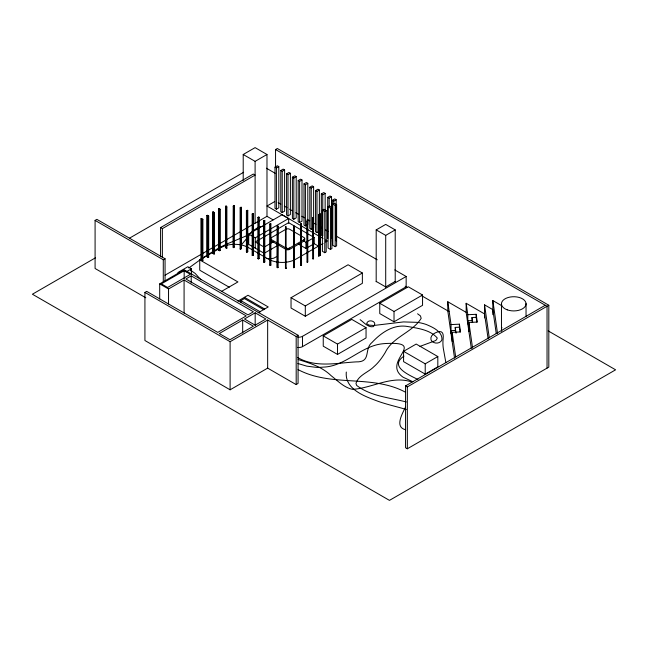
<?xml version="1.0" encoding="UTF-8"?>
<svg xmlns="http://www.w3.org/2000/svg" width="648" height="648" viewBox="0 0 648 648"><rect width="100%" height="100%" fill="white"/><g stroke="black" fill="none" stroke-linecap="round" stroke-linejoin="round"><path stroke-width="0.97" d="M285.444 268.466L286.116 268.134L285.444 268.466L285.444 226.905L286.116 226.905L286.116 268.466M285.444 226.905L286.116 226.905M346.291 372.033C344.631 389.367 364.751 396.325 377.906 401.25C387.196 404.563 396.851 406.669 406.296 409.496M233.264 206.339L233.458 205.481L234.131 205.529L233.928 247.625L233.264 247.568L233.264 206.339L233.928 206.396L234.131 205.529M233.264 247.568L233.458 205.481M412.922 381.769L403.121 377.225A28.261 16.313 0 0 1 398.253 372.3C389.707 358.012 422.285 342.346 388.646 343.399A42.549 24.567 0 0 0 382.547 343.78C360.75 346.024 345.627 366.525 323.06 367.124A28.828 16.646 0 0 1 316.192 367.351L306.804 366.152L297.877 363.504M405.494 407.179C402.4 413.44 394.357 427.299 405.591 429.697M277.19 226.33L278.057 226.087L277.822 267.697L277.19 267.567L277.19 226.33L278.057 226.087M277.19 267.567L277.425 225.958M249.067 235.378L247.317 237.759M250.339 233.677L252.574 231.117M246.378 238.982L241.275 244.944M190.933 270.937L191.354 270.37L190.828 270.054M403.923 356.157C388.517 366.541 409.617 375.208 417.952 379.526M253.06 230.656L258.495 227.205M240.125 207.789L241.453 207.336L241.453 248.565L240.683 249.237L240.125 249.018L240.125 207.789L241.453 207.336M240.125 249.018L240.894 248.354L240.894 207.117M269.868 224.006L270.888 223.86L270.888 265.089L270.41 265.469L269.868 265.235L269.868 224.006L270.888 223.86M269.868 265.235L270.354 264.862L270.354 223.633M188.803 268.021L199.43 260.31A379.85 219.308 0 0 1 204.946 256.616L206.704 255.466M276.275 256.819L273.772 258.188L270.929 258.714M159.7 283.881L168.537 288.984L184.081 280.017L246.256 315.908L217.72 332.384L146.707 291.381L144.925 292.41L144.925 340.516L230.105 389.804L267.656 368.129L296.185 384.604L296.185 336.498L298.072 335.251L184.154 269.762L159.7 283.881L159.7 298.914M296.185 384.604L298.072 383.357L298.072 335.251M208.405 254.372L213.087 251.44M214.496 250.582L218.4 248.297M145.792 297.772L95.086 268.491L95.086 220.393L96.868 219.364L165.062 258.738L165.062 280.786M243.211 180.428L243.211 154.491L255.101 147.623L266.984 154.491L266.984 216.335L273.116 219.883M243.211 154.491L255.101 161.352L266.984 154.491M275.554 167.5L275.554 149.542L277.336 148.513L548.816 305.249L548.816 367.1L407.341 448.781L405.559 447.744L405.559 385.9L545.251 305.249M95.507 257.791L32.4 294.224L389.464 500.378L615.6 369.814L548.216 330.909M129.689 238.059L243.64 172.271M160.574 227.586L253.295 174.053L255.101 175.098L162.373 228.631L160.574 227.586L160.574 256.649M274.995 167.144L277.376 165.775L278.802 166.593L278.802 207.822L276.421 209.199L274.995 208.373L274.995 167.144L276.421 167.97L278.802 166.593M280.795 170.489L283.176 169.12L284.602 169.946L284.602 211.175L282.22 212.544L280.795 211.726L280.795 170.489L282.22 171.315L284.602 169.946M200.977 218.732L202.889 219.283L202.889 260.512L202.411 260.788L200.977 259.961L200.977 218.732L202.889 219.283M206.858 215.436L208.696 215.946L208.696 257.183L208.219 257.45L206.858 256.665L206.858 215.436L208.696 215.946M212.722 212.058L214.488 212.528L214.488 253.757L214.01 254.032L212.722 253.287L212.722 212.058L214.488 212.528M218.465 208.818L220.158 209.247L220.158 250.476L219.688 250.752L218.465 250.047L218.465 208.818L220.158 209.247M286.594 173.842L288.976 172.465L290.401 173.291L290.401 214.52L288.02 215.897L286.594 215.071L286.594 173.842L288.02 174.66L290.401 173.291M292.394 177.188L294.775 175.819L296.201 176.637L296.201 217.874L293.819 219.243L292.394 218.416L292.394 177.188L293.819 178.014L296.201 176.637M298.193 180.541L300.575 179.164L302 179.99L302 221.219L299.619 222.588L298.193 221.77L298.193 180.541L299.619 181.359L302 179.99M246.394 210.689L247.771 210.446L247.771 251.675L246.872 252.194L246.394 251.918L246.394 210.689L247.771 210.446M95.086 220.393L163.28 259.759L165.062 258.738M303.993 183.886L306.374 182.517L307.8 183.335L307.8 224.564L305.419 225.941L303.993 225.115L303.993 183.886L305.419 184.712L307.8 183.335M252.161 214.026L253.457 213.824L253.457 255.053L252.631 255.531L252.161 255.255L252.161 214.026L253.457 213.824M274.695 201.577L266.984 206.024L322.988 238.448M309.809 187.24L312.19 185.863L313.616 186.689L313.616 227.918L311.234 229.295L309.809 228.469L309.809 187.24L311.234 188.058L313.616 186.689M257.928 217.412L259.143 217.258L259.143 258.487L258.406 258.916L257.928 258.641L257.928 217.412L259.143 217.258M164.997 275.214L200.864 254.51M202.613 253.498L206.987 250.97M208.737 249.966L218.36 244.409M220.109 243.397L266.984 216.335M318.581 231.709L316.994 232.624L315.568 231.806L315.568 190.569L317.941 189.2L319.367 190.026L319.367 215.16M263.671 220.774L264.805 220.676L264.805 261.905L264.149 262.278L263.671 262.003L263.671 220.774L264.805 220.676M315.568 190.569L316.994 191.395L319.367 190.026M229.254 287.234L199.738 270.2L199.738 259.889L212.528 252.509M214.229 251.529L218.498 249.067M200.977 259.961L202.889 260.512M206.858 256.665L208.696 257.183M212.722 253.287L214.488 253.757M218.465 250.047L220.158 250.476M184.17 270.718L161.368 283.881L167.589 287.477L190.391 274.315L184.17 270.718L184.17 278.737M264.181 253.287L248.694 244.345L248.694 234.041L282.099 214.755L288.66 218.538L288.66 223.22M186.179 271.86L191.444 268.823L191.444 274.452M325.15 193.388L322.769 194.756L322.769 235.994L321.343 235.167L321.343 193.938L323.725 192.561L325.15 193.388L325.15 210.479M248.694 234.041L255.255 237.824L288.66 218.538M191.209 275.894L185.863 278.98L248.038 314.879L253.384 311.793L191.209 275.894L191.209 282.909M327.718 238.594L327.718 197.365L330.099 195.996L331.525 196.822L331.525 238.051M327.718 197.365L329.152 198.191L331.525 196.822M332.367 241.501L332.367 200.264L334.749 198.896L336.174 199.722L336.174 240.951M332.367 200.264L333.793 201.091L336.174 199.722M246.394 251.918L247.771 251.675M322.396 210.098L323.822 209.28L326.195 210.649L326.195 251.878L324.769 252.704L322.396 251.327L322.396 210.098L324.769 211.475L326.195 210.649M328.091 206.809L329.516 205.983L331.898 207.36L331.898 248.589L330.472 249.415L328.091 248.038L328.091 206.809L330.472 208.186L331.898 207.36M332.813 204.079L334.238 203.261L336.62 204.63L336.62 245.859L335.194 246.686L332.813 245.309L332.813 204.079L335.194 205.457L336.62 204.63M312.96 217.606L313.543 217.388L313.543 258.617L313.065 258.892L312.96 217.606L313.065 258.892M318.476 214.634L320.266 214.018L320.266 255.247L318.84 256.073L318.476 214.634L320.266 214.018M265.048 246.605L273.683 241.615M252.161 255.255L253.457 255.053M265.048 252.785L278.867 244.806M257.928 258.641L259.143 258.487M263.671 262.003L264.805 261.905M271.496 239.655L285.995 248.022A2.527 1.458 0 0 0 289.567 248.022L304.066 239.655A2.527 1.458 0 0 0 304.066 237.589L289.567 229.222A2.527 1.458 0 0 0 285.995 229.222L271.496 237.589A2.527 1.458 0 0 0 271.496 239.655L271.496 241.032L285.995 249.399A2.527 1.458 0 0 0 289.567 249.399L304.066 241.032A2.527 1.458 0 0 0 304.196 239.047M303.434 240.837L305.937 242.279L314.223 237.5L288.627 222.677L255.255 241.947L264.181 247.107M221.527 291.406L237.929 281.937L199.738 259.889M298.42 244.126L305.937 248.468L314.223 243.68L314.223 237.5M322.988 243.502L295.861 259.168A19.359 11.178 0 0 1 268.483 259.168L248.427 247.585A19.359 11.178 0 0 0 221.049 247.585M325.612 241.988L327.361 240.983L325.612 239.963M237.938 301.085L248.006 295.269L268.231 306.95L258.163 312.757M312.96 258.836L313.543 258.617M240.878 302.64L240.878 300.623L244.442 298.566L263.817 309.752M318.476 255.863L320.266 255.247M376.188 281.767L376.188 229.894L385.706 224.402L395.215 229.894L395.215 281.767M376.188 229.894L385.706 235.386L395.215 229.894M242.684 320.031L219.267 333.55L229.967 339.722L253.384 326.203L242.684 320.031L242.684 333.056M255.174 312.822L244.474 318.994L255.174 325.175L265.866 318.994L255.174 312.822L255.174 325.847M291.041 297.707L348.098 264.765L362.37 273.002L362.37 283.306L305.305 316.256L291.041 308.019L291.041 297.707L305.305 305.945L362.37 273.002M230.105 389.804L230.105 341.707L267.656 320.031L296.185 336.498M395.215 281.426L385.706 286.918L376.188 281.426M297.618 337.09A5.046 2.916 0 0 0 302.495 336.336L406.158 276.485L406.158 286.789L302.495 346.639A5.046 2.916 0 0 1 297.618 347.393M323.247 335.875L351.783 319.399L366.047 327.637L366.047 337.948L337.519 354.416L323.247 346.178L323.247 335.875L337.519 344.112L366.047 327.637M379.76 303.248L408.289 286.781L422.553 295.01L422.553 305.321L394.024 321.797L379.76 313.559L379.76 303.248L394.024 311.486L422.553 295.01M403.583 351.329L416.186 344.056L437.821 356.546L437.821 366.849L425.218 374.123L403.583 361.633L403.583 351.329L425.218 363.82L437.821 356.546M405.559 385.9L407.341 386.929L548.816 305.249M307.079 220.895L307.743 220.725L307.743 261.954L307.257 262.229L307.079 220.895L307.257 262.229M307.257 220.992L307.743 220.725M307.079 262.124L307.743 261.954M225.804 244.499L224.532 245.098A103.089 59.519 0 0 0 220.855 246.961M300.794 223.989L301.539 223.908L301.539 265.137L301.02 265.38L300.794 223.989L301.02 265.38M301.02 224.151L301.539 223.908M300.794 265.218L301.539 265.137M227.124 243.891L249.196 234.657M419.945 346.397L435.1 340.783L436.42 339.884L437.279 338.037C430.272 329.743 417.571 328.228 407.309 326.454C393.352 324.13 381.097 332.764 372.057 342.436C363.722 349.013 371.693 362.273 356.311 361.876C336.749 362.937 315.681 368.015 297.626 357.526M259.054 226.994L263.38 226.233M225.617 206.202L226.233 206.048L226.873 206.906L226.873 248.135L226.257 248.289L225.617 247.431L225.617 206.202L226.257 207.06L226.873 206.906M225.617 247.431L226.233 247.277L226.873 248.135M293.536 226.217L294.33 226.338L294.33 267.567L293.698 267.697L293.536 226.217L293.698 267.697M293.698 226.468L294.33 226.338M293.536 267.446L294.33 267.567M488.114 338.815L484.55 313.916L466.163 303.296L467.799 314.709L476.175 314.312L477.284 322.048L468.901 322.453L468.901 331.525M472.262 322.493L471.987 317.536L476.175 317.334L476.863 322.169M471.987 320.558L467.799 320.76L468.901 328.496M471.299 348.268L466.163 312.368L447.776 301.749L451.04 324.583L459.416 324.178L460.525 331.922L452.15 332.319L452.15 341.391M455.512 332.359L455.228 327.402L459.416 327.208L460.112 332.043M455.228 330.431L451.04 330.626L452.15 338.369M269.924 258.738L266.798 258.463M233.458 246.71L234.131 246.758M411.82 381.996C391.36 375.095 372.398 388.16 352.593 389.351C344.023 387.601 337.746 380.822 331.088 375.654C322.096 366.889 309.857 363.074 298.137 359.527M406.345 401.963C389.618 397.661 370.672 396.236 356.675 385.439L355.971 383.414C358.385 375.119 368.291 372.438 373.937 366.647C378.537 362.686 382.077 357.696 385.22 352.544C392.737 336.758 412.452 332.521 421.168 318.362L420.471 315.932L417.579 313.778M277.425 267.187L278.057 267.324M240.894 248.354L241.453 248.565M298.048 369.595C331.42 387.35 372.106 374.317 405.227 392.072M270.354 264.862L270.888 265.089M190.625 270.224L195.161 273.416L200.953 279.815M275.554 149.542L547.034 306.285L547.034 368.129M321.343 193.938L322.769 194.756M266.417 168.213L275.165 173.267M492.828 314.661L492.828 300.551L501.56 305.597M484.55 317.941L484.55 304.844L492.828 309.623L496.255 333.582M278.178 202.597L280.811 204.12M284.318 206.145L286.951 207.66M289.575 209.183L292.208 210.697M295.715 212.722L298.339 214.237M301.846 216.262L304.479 217.785M307.111 219.299L309.736 220.814M313.243 222.839L315.876 224.362M319.383 226.387L322.007 227.902M325.515 229.927L328.147 231.441M336.037 236.002L377.233 259.783M394.762 269.908L406.158 276.485M405.162 286.222L406.912 287.226M421.799 295.828L448.951 311.502M264.659 309.007L244.442 297.327L244.442 298.566M191.444 268.823L187.855 266.757L178.97 271.885A5.046 2.916 0 0 0 177.495 273.837M240.878 300.623L260.253 311.818M313.365 243.178L318.614 246.224M144.925 292.41L230.105 341.707M360.142 319.683C363.974 322.445 368.08 327.75 373.345 326.641C378.537 321.675 368.121 318.127 366.655 323.603L368.979 325.126L373.823 325.474L403.502 321.918L417.482 322.356A32.781 18.93 0 0 1 426.295 324.51C432.678 327.183 442.803 331.638 441.887 339.933C439.952 344.282 433.042 344.056 431.025 339.892C429.673 335.243 435.529 332.092 439.409 331.509C444.998 331.42 442.827 338.653 442.932 342.095A117.094 67.603 0 0 0 443.297 348.292L445.84 362.499M492.828 300.551L497.543 333.501M484.55 304.844L489.256 337.713M471.987 317.536L472.675 322.372M468.901 322.453L472.57 348.065M455.228 327.402L456.062 333.21M452.15 332.319L455.674 356.951M454.54 358.142L447.776 310.821L447.776 301.749M526.038 303.564L526.038 316.532M501.471 304.082L501.471 331.015M476.175 314.312L476.175 317.334M467.799 314.709L467.799 323.781M466.163 303.296L466.163 312.368M459.416 324.178L459.416 327.208M451.04 324.583L451.04 333.655M425.218 363.82L425.218 374.123M407.341 386.929L407.341 448.781M394.024 311.486L394.024 321.797M385.706 235.386L385.706 287.25M337.519 344.112L337.519 354.416M335.194 205.457L335.194 246.686M333.793 201.091L333.793 204.112M330.472 208.186L330.472 249.415M329.152 198.191L329.152 206.234M324.769 211.475L324.769 252.704M319.901 213.808L319.901 255.037M318.84 214.844L318.84 256.073M316.994 191.395L316.994 232.624M311.234 188.058L311.234 229.295M307.565 220.62L307.565 261.849M305.937 242.279L305.937 248.468M305.419 184.712L305.419 225.941M305.305 305.945L305.305 316.256M304.066 239.655L304.066 241.032M302.495 336.336L302.495 346.639M301.32 223.746L301.32 264.975M299.619 181.359L299.619 222.588M294.168 226.087L294.168 267.316M293.819 178.014L293.819 219.243M289.567 248.022L289.567 249.399M288.02 174.66L288.02 215.897M285.995 248.022L285.995 249.399M282.22 171.315L282.22 212.544M277.822 226.468L277.822 267.697M276.421 167.97L276.421 209.199M270.41 224.232L270.41 265.469M267.656 320.031L267.656 368.129M264.327 220.401L264.327 261.63M264.149 221.049L264.149 262.278M258.665 216.983L258.665 258.22M258.406 217.688L258.406 258.916M255.255 237.824L255.255 248.135M255.101 161.352L255.101 223.196M252.979 213.548L252.979 254.777M252.631 214.294L252.631 255.531M247.293 210.171L247.293 251.4M246.872 210.965L246.872 252.194M240.683 208L240.683 249.237M233.928 206.396L233.928 247.625M226.233 206.048L226.257 248.289M219.688 209.523L219.688 250.752M218.943 208.543L218.943 249.772M214.01 212.803L214.01 254.032M213.2 211.783L213.2 253.012M208.219 216.221L208.219 257.45M207.328 215.16L207.328 256.389M202.411 219.559L202.411 260.788M201.455 218.457L201.455 259.686M184.081 280.017L184.081 313.081M168.537 288.984L168.537 304.017M163.28 259.759L163.28 281.807M162.373 228.631L162.373 257.693M501.819 331.088A12.288 7.096 0 0 1 501.917 327.475M288.522 249.164A0.842 0.486 0 0 1 287.04 249.164M271.496 241.032A2.527 1.458 0 0 1 270.896 239.517M507.238 309.841A12.288 7.096 0 0 0 526.038 304.074A12.288 7.096 0 0 0 507.992 297.554A12.288 7.096 0 0 0 507.238 309.841"/></g></svg>
